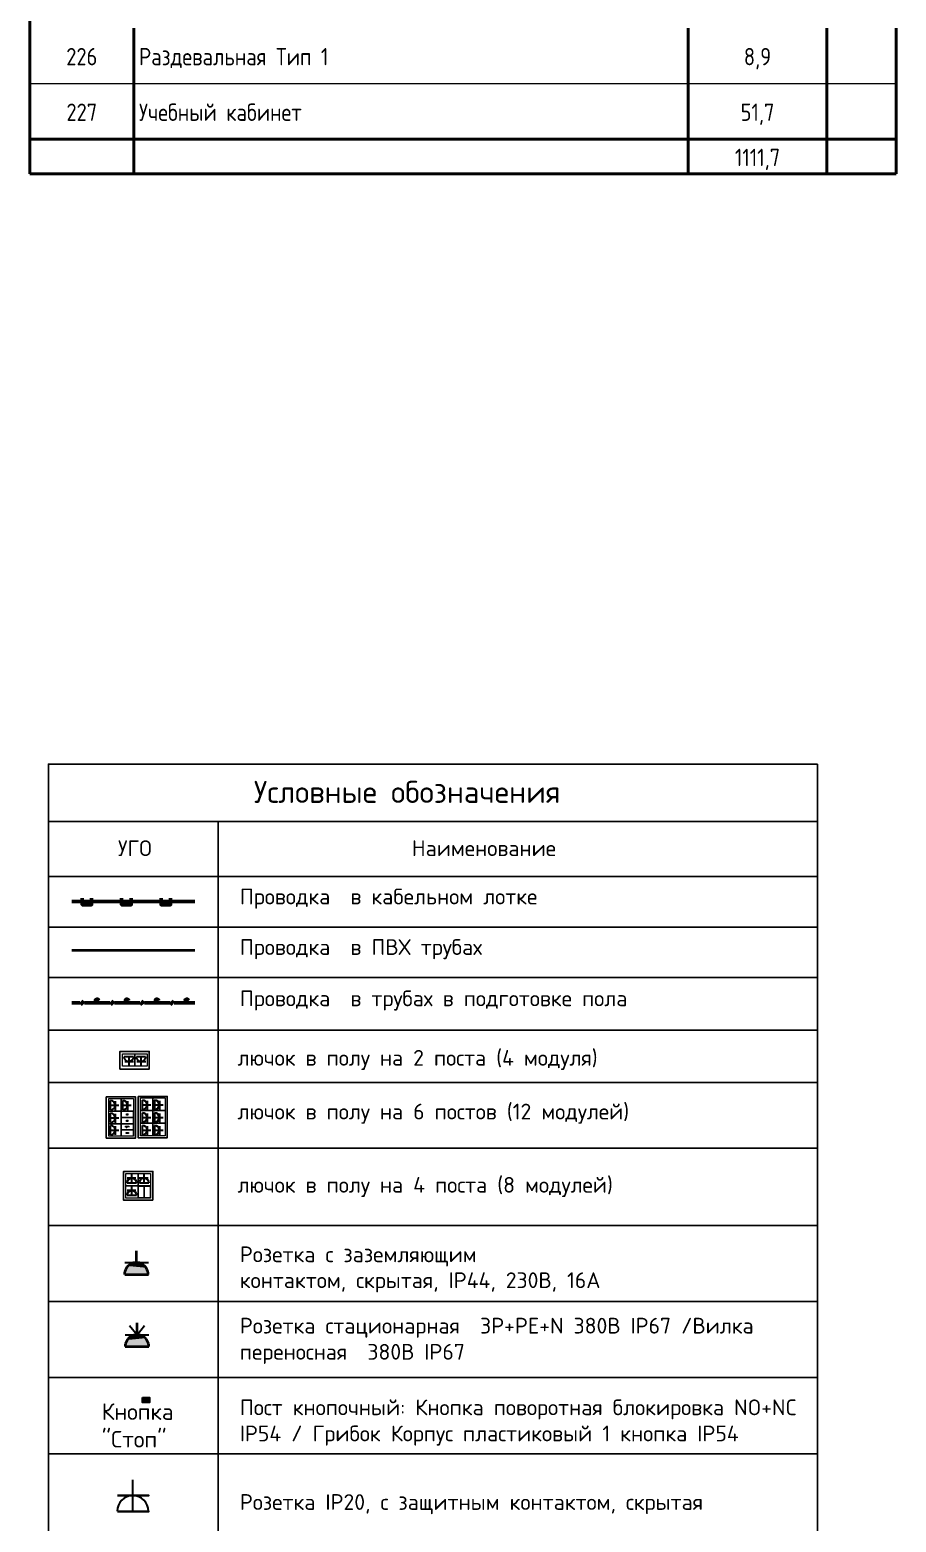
# Model space of a CAD drawing. Header units: millimetres. Extents: x -32 to 417638015, y -35 to 175284279.
# Drawn here: x 416949798 to 416962299, y 175230761 to 175252289 of the extents above; entities that cross this region are included whole.
import ezdxf

# ---------------------------------------------------------------- set-up
doc = ezdxf.new("R2010")
doc.units = ezdxf.units.MM
for name, color, linetype, true_color in [('PDF __ЭМ_В полу', 7, 'Continuous', 0x952500), ('PDF __ЭМ_Лоток', 7, 'Continuous', 0x0000b8), ('PDF __ЭМ_розетки', 7, 'Continuous', 0x0000dd), ('PDF __ЭМ_Розетки комп', 7, 'Continuous', 0x545454), ('PDF _ЭОМ _розетки', 7, 'Continuous', 0xeb0000)]:
    doc.layers.add(name, color=color, linetype=linetype, true_color=true_color)
for name, color, linetype in [('PDF __ЭМ_гофра', 5, 'Continuous'), ('PDF __ЭМ_Розетки быт', 5, 'Continuous'), ('PDF _SHTAMPS', 7, 'Continuous'), ('PDF _СС_розетки', 7, 'Continuous'), ('PDF _Текст', 7, 'Continuous'), ('ВНУТРЯНКА', 1, 'Continuous')]:
    doc.layers.add(name, color=color, linetype=linetype)
for name, color, linetype, lineweight in [('Графика', 7, 'Continuous', 20), ('Электро', 250, 'Continuous', 25), ('ЭОМ_Кабель для СУП', 150, 'Continuous', 9)]:
    doc.layers.add(name, color=color, linetype=linetype, lineweight=lineweight)
doc.layers.add('Линии', color=7, linetype='Continuous', lineweight=9, true_color=0x00a600)
doc.styles.add('ELine', font='txt.shx')
doc.styles.add('GOST Common_11', font='GOST_Common.ttf', dxfattribs={"width": 0.9, "height": 2.5})
doc.styles.add('PDF ISOCPEUR', font='isocpeur.ttf')
doc.linetypes.add('TRAY', pattern='A,12.119257,["_",ELine,S=4.5,R=90,X=0,Y=-1.555839],0.750382,["_",ELine,S=4.5,R=0,X=0,Y=-0.805849],1.314849,["_",ELine,S=4.5,R=0,X=0,Y=-0.805849],2.250029,["_",ELine,S=4.5,R=90,X=0,Y=-1.555839],13.565483', length=30)

# ---------------------------------------------------------------- blocks, each defined once
blk = doc.blocks.new('Блок из 6 розеток .')
at = {"layer": 'PDF _СС_розетки', "linetype": 'Continuous', "lineweight": 20, "transparency": 33554687}
for points in [[(-391, 566), (-213, 566), (-213, 388), (-391, 388)], [(-391, 388), (-213, 388), (-213, 205), (-391, 205)], [(-391, 388), (-213, 388), (-213, 205), (-391, 205)], [(-391, 205), (-213, 205), (-213, 22), (-391, 22)]]:
    blk.add_lwpolyline(points, close=True, dxfattribs=at)
at = {"layer": 'PDF _ЭОМ _розетки', "color": 3, "linetype": 'Continuous', "lineweight": 25, "transparency": 33554687}
blk.add_lwpolyline([(0, 0), (-422, 0), (-422, 596), (0, 596)], close=True, dxfattribs=at)
at = {"layer": 'PDF _ЭОМ _розетки', "color": 7, "linetype": 'Continuous', "lineweight": 20, "transparency": 33554687}
for points in [[(-36, 388), (-213, 388), (-213, 566), (-36, 566)], [(-36, 205), (-213, 205), (-213, 388), (-36, 388)], [(-36, 22), (-213, 22), (-213, 205), (-36, 205)]]:
    blk.add_lwpolyline(points, close=True, dxfattribs=at)
at = {"layer": 'ВНУТРЯНКА', "color": 5, "lineweight": 30, "ltscale": 100, "transparency": 33554687}
for p, q in [((-307, 428), (-307, 555)), ((-307, 428), (-307, 555)), ((-129, 428), (-129, 555)), ((-129, 428), (-129, 555)), ((-307, 245), (-307, 373)), ((-307, 245), (-307, 373)), ((-129, 245), (-129, 373)), ((-129, 245), (-129, 373)), ((-307, 62), (-307, 190)), ((-307, 62), (-307, 190)), ((-129, 62), (-129, 190)), ((-129, 62), (-129, 190))]:
    blk.add_line(p, q, dxfattribs=at)
at = {"layer": 'Электро', "color": 5, "lineweight": 30, "transparency": 33554687}
for p, q in [((-240, 486), (-360, 486)), ((-240, 486), (-360, 486)), ((-240, 554), (-240, 419)), ((-240, 554), (-240, 419)), ((-62, 486), (-182, 486)), ((-62, 486), (-182, 486)), ((-62, 554), (-62, 419)), ((-62, 554), (-62, 419)), ((-240, 304), (-360, 304)), ((-240, 304), (-360, 304)), ((-240, 371), (-240, 236)), ((-240, 371), (-240, 236)), ((-62, 304), (-182, 304)), ((-62, 304), (-182, 304)), ((-62, 371), (-62, 236)), ((-62, 371), (-62, 236)), ((-240, 121), (-360, 121)), ((-240, 121), (-360, 121)), ((-240, 188), (-240, 53)), ((-240, 188), (-240, 53)), ((-62, 121), (-182, 121)), ((-62, 121), (-182, 121)), ((-62, 188), (-62, 53)), ((-62, 188), (-62, 53))]:
    blk.add_line(p, q, dxfattribs=at)
for centre in [(-240, 486), (-239, 486), (-62, 486), (-62, 486), (-240, 304), (-239, 304), (-62, 304), (-62, 304), (-240, 121), (-239, 121), (-62, 121), (-62, 121)]:
    blk.add_ellipse(centre, major_axis=(47.6, 47.6), ratio=1, start_param=0.787621, end_param=3.924768, dxfattribs=at)
blk = doc.blocks.new('Люк на 2 места')
at = {"layer": 'PDF _ЭОМ _розетки', "color": 3, "linetype": 'Continuous', "lineweight": 25, "transparency": 33554687}
blk.add_lwpolyline([(0, 255), (0, 0), (-422, 0), (-422, 255)], close=True, dxfattribs=at)
at = {"layer": 'PDF _ЭОМ _розетки', "color": 7, "linetype": 'Continuous', "lineweight": 20, "transparency": 33554687}
for points in [[(-213, 215), (-213, 37), (-391, 37), (-391, 215)], [(-36, 215), (-36, 37), (-213, 37), (-213, 215)]]:
    blk.add_lwpolyline(points, close=True, dxfattribs=at)
at = {"layer": 'ВНУТРЯНКА', "color": 5, "lineweight": 30, "ltscale": 100, "transparency": 33554687}
for p, q in [((-244, 147), (-372, 147)), ((-68, 147), (-195, 147))]:
    blk.add_line(p, q, dxfattribs=at)
at = {"layer": 'Электро', "color": 5, "lineweight": 30, "transparency": 33554687}
for p, q in [((-370, 80), (-236, 80)), ((-303, 80), (-303, 200)), ((-194, 80), (-59, 80)), ((-126, 80), (-126, 200))]:
    blk.add_line(p, q, dxfattribs=at)
at = {"layer": 'Электро', "color": 5, "lineweight": 30, "transparency": 33554687, "extrusion": (0, 0, -1)}
for centre in [(-303, 80), (-126, 80)]:
    blk.add_ellipse(centre, major_axis=(-47.6, -47.6), ratio=1, start_param=0.787621, end_param=3.924768, dxfattribs=at)
blk = doc.blocks.new('розетк для люка')
at = {"layer": 'ВНУТРЯНКА', "color": 5, "lineweight": 30, "ltscale": 100, "transparency": 33554687}
blk.add_line((-67, -59), (-67, 69), dxfattribs=at)
at = {"layer": 'Электро', "color": 5, "lineweight": 30, "transparency": 33554687}
for p, q in [((0, 0), (-120, 0)), ((0, 67), (0, -67))]:
    blk.add_line(p, q, dxfattribs=at)
blk.add_ellipse((0, 0), major_axis=(47.6, 47.6), ratio=1, start_param=0.787621, end_param=3.924768, dxfattribs=at)
blk = doc.blocks.new('Люк на 6 мест')
h = blk.add_hatch(color=256)
h.dxf.hatch_style = 1
h.paths.add_polyline_path([(-324, 435), (-324, 435), (-313, 443), (-289, 443), (-279, 435), (-279, 435), (-279, 423), (-324, 423)])
h = blk.add_hatch(color=256)
h.dxf.hatch_style = 1
h.paths.add_polyline_path([(-285, 516), (-285, 527), (-319, 527), (-319, 516)])
h = blk.add_hatch(color=256)
h.dxf.hatch_style = 1
h.paths.add_polyline_path([(-312, 335), (-312, 342), (-317, 342), (-317, 347), (-312, 347), (-312, 354), (-293, 354), (-292, 335)])
h = blk.add_hatch(color=256)
h.dxf.hatch_style = 1
h.paths.add_polyline_path([(-311, 243), (-311, 250), (-317, 250), (-317, 256), (-311, 256), (-311, 262), (-292, 262), (-292, 243)])
for p, q in [((-324, 423), (-324, 435)), ((-324, 435), (-324, 435)), ((-289, 443), (-297, 443)), ((-297, 443), (-297, 435)), ((-289, 435), (-289, 443)), ((-289, 435), (-279, 435)), ((-279, 435), (-279, 423)), ((-279, 423), (-324, 423))]:
    blk.add_line(p, q)
for points in [[(-215, 477), (-388, 477), (-388, 566), (-215, 566)], [(-215, 388), (-388, 388), (-388, 477), (-215, 477)], [(-285, 527), (-285, 516), (-319, 516), (-319, 527)], [(-216, 205), (-389, 205), (-388, 299), (-215, 299)], [(-215, 299), (-388, 299), (-388, 388), (-215, 388)]]:
    blk.add_lwpolyline(points, close=True)
for points in [[(-312, 347), (-317, 347), (-317, 342), (-312, 342)], [(-311, 256), (-317, 256), (-317, 250), (-311, 250)], [(-293, 354), (-292, 335), (-312, 335), (-312, 342)], [(-312, 347), (-312, 354), (-293, 354)], [(-292, 262), (-292, 243), (-311, 243), (-311, 250)], [(-311, 256), (-311, 262), (-292, 262)]]:
    blk.add_lwpolyline(points)
at = {"layer": 'PDF _СС_розетки', "linetype": 'Continuous', "lineweight": 20, "transparency": 33554687}
for points in [[(-391, 566), (-213, 566), (-213, 388), (-391, 388)], [(-391, 388), (-213, 388), (-213, 205), (-391, 205)], [(-391, 388), (-213, 388), (-213, 205), (-391, 205)], [(-391, 205), (-213, 205), (-213, 22), (-391, 22)]]:
    blk.add_lwpolyline(points, close=True, dxfattribs=at)
at = {"layer": 'PDF _ЭОМ _розетки', "color": 3, "linetype": 'Continuous', "lineweight": 25, "transparency": 33554687}
blk.add_lwpolyline([(0, 0), (-422, 0), (-422, 596), (0, 596)], close=True, dxfattribs=at)
at = {"layer": 'PDF _ЭОМ _розетки', "color": 7, "linetype": 'Continuous', "lineweight": 20, "transparency": 33554687}
for points in [[(-36, 388), (-213, 388), (-213, 566), (-36, 566)], [(-36, 205), (-213, 205), (-213, 388), (-36, 388)], [(-36, 22), (-213, 22), (-213, 205), (-36, 205)]]:
    blk.add_lwpolyline(points, close=True, dxfattribs=at)
at = {"layer": 'ВНУТРЯНКА', "color": 5, "lineweight": 30, "ltscale": 100, "transparency": 33554687}
for p, q in [((-129, 245), (-129, 373)), ((-129, 245), (-129, 373)), ((-307, 62), (-307, 190)), ((-307, 62), (-307, 190)), ((-129, 62), (-129, 190))]:
    blk.add_line(p, q, dxfattribs=at)
at = {"layer": 'ВНУТРЯНКА', "color": 1, "lineweight": 30, "ltscale": 100, "transparency": 33554687}
blk.add_line((-129, 62), (-129, 190), dxfattribs=at)
at = {"layer": 'Электро', "color": 5, "lineweight": 30, "transparency": 33554687}
for p, q in [((-62, 304), (-182, 304)), ((-62, 304), (-182, 304)), ((-62, 371), (-62, 236)), ((-62, 371), (-62, 236)), ((-240, 121), (-360, 121)), ((-240, 121), (-360, 121)), ((-240, 188), (-240, 53)), ((-62, 121), (-182, 121)), ((-62, 188), (-62, 53))]:
    blk.add_line(p, q, dxfattribs=at)
at = {"layer": 'Электро', "color": 1, "lineweight": 30, "transparency": 33554687}
for p, q in [((-240, 188), (-240, 53)), ((-62, 121), (-182, 121)), ((-62, 188), (-62, 53))]:
    blk.add_line(p, q, dxfattribs=at)
at = {"layer": 'Электро', "color": 5, "lineweight": 30, "transparency": 33554687}
for centre in [(-62, 304), (-62, 304), (-240, 121), (-239, 121), (-62, 121)]:
    blk.add_ellipse(centre, major_axis=(47.6, 47.6), ratio=1, start_param=0.787621, end_param=3.924768, dxfattribs=at)
at = {"layer": 'Электро', "color": 1, "lineweight": 30, "transparency": 33554687}
blk.add_ellipse((-62, 121), major_axis=(47.6, 47.6), ratio=1, start_param=0.787621, end_param=3.924768, dxfattribs=at)
at = {"color": 5, "linetype": 'TRAY', "lineweight": 53, "transparency": 33554687}
blk.add_blockref('розетк для люка', (-62, 480), dxfattribs=at)
blk = doc.blocks.new('Блок из 4 розеток')
for points in [[(-209, 203), (-124, 203), (-124, 34), (-209, 34)], [(-124, 203), (-39, 203), (-39, 34), (-124, 34)]]:
    blk.add_lwpolyline(points, close=True)
at = {"layer": 'PDF _ЭОМ _розетки', "color": 3, "linetype": 'Continuous', "lineweight": 25, "transparency": 33554687}
blk.add_lwpolyline([(0, 0), (-422, 0), (-422, 415), (0, 415)], close=True, dxfattribs=at)
at = {"layer": 'PDF _ЭОМ _розетки', "color": 7, "linetype": 'Continuous', "lineweight": 20, "transparency": 33554687}
for points in [[(-213, 385), (-213, 207), (-391, 207), (-391, 385)], [(-36, 385), (-36, 207), (-213, 207), (-213, 385)], [(-213, 207), (-213, 29), (-391, 29), (-391, 207)], [(-36, 207), (-36, 29), (-213, 29), (-213, 207)]]:
    blk.add_lwpolyline(points, close=True, dxfattribs=at)
at = {"layer": 'ВНУТРЯНКА', "color": 5, "lineweight": 30, "ltscale": 100, "transparency": 33554687}
for p, q in [((-244, 317), (-372, 317)), ((-68, 317), (-195, 317)), ((-244, 139), (-372, 139))]:
    blk.add_line(p, q, dxfattribs=at)
at = {"layer": 'Электро', "color": 5, "lineweight": 30, "transparency": 33554687}
for p, q in [((-370, 250), (-236, 250)), ((-303, 250), (-303, 370)), ((-194, 250), (-59, 250)), ((-126, 250), (-126, 370)), ((-370, 72), (-236, 72)), ((-303, 72), (-303, 192))]:
    blk.add_line(p, q, dxfattribs=at)
at = {"layer": 'Электро', "color": 5, "lineweight": 30, "transparency": 33554687, "extrusion": (0, 0, -1)}
for centre in [(-303, 250), (-126, 250), (-303, 72)]:
    blk.add_ellipse(centre, major_axis=(-47.6, -47.6), ratio=1, start_param=0.787621, end_param=3.924768, dxfattribs=at)

msp = doc.modelspace()

# ---------------------------------------------------------------- linework, layer by layer
at = {"layer": 'PDF __ЭМ_В полу', "lineweight": 60}
for points in [[(416950406, 175238254), (416950520, 175238254)], [(416950579, 175238275), (416950554, 175238254), (416950529, 175238228)], [(416950588, 175238254), (416950770, 175238254), (416950952, 175238254)], [(416951011, 175238275), (416950986, 175238254), (416950960, 175238228)], [(416951020, 175238254), (416951202, 175238254), (416951384, 175238254)], [(416951443, 175238275), (416951418, 175238254), (416951392, 175238228)], [(416951451, 175238254), (416951634, 175238254), (416951816, 175238254)], [(416951875, 175238275), (416951849, 175238254), (416951824, 175238228)], [(416951883, 175238254), (416952065, 175238254), (416952180, 175238254)]]:
    msp.add_lwpolyline(points, dxfattribs=at)
for centre in [(416950768, 175238285), (416951200, 175238285), (416951631, 175238285), (416952063, 175238285)]:
    msp.add_circle(centre, 23.3, dxfattribs=at)
at = {"layer": 'PDF __ЭМ_гофра', "lineweight": 40}
msp.add_lwpolyline([(416950406, 175239012), (416952180, 175239012)], dxfattribs=at)
at = {"layer": 'PDF __ЭМ_Лоток', "lineweight": 60}
for points in [[(416950406, 175239714), (416950554, 175239714), (416950554, 175239761)], [(416950689, 175239761), (416950689, 175239714), (416950689, 175239668), (416950622, 175239668), (416950554, 175239668), (416950554, 175239714), (416950622, 175239714), (416950668, 175239714), (416950897, 175239714), (416951121, 175239714), (416951121, 175239761)], [(416951261, 175239761), (416951261, 175239714), (416951261, 175239668), (416951189, 175239668), (416951121, 175239668), (416951121, 175239714), (416951189, 175239714), (416951236, 175239714), (416951464, 175239714), (416951693, 175239714), (416951693, 175239761)], [(416951828, 175239761), (416951828, 175239714), (416951828, 175239668), (416951761, 175239668), (416951693, 175239668), (416951693, 175239714), (416951761, 175239714), (416951803, 175239714), (416952031, 175239714), (416952180, 175239714)]]:
    msp.add_lwpolyline(points, dxfattribs=at)
at = {"layer": 'PDF __ЭМ_розетки', "lineweight": 30}
for points in [[(416951286, 175230916), (416951286, 175231145), (416951286, 175231369)], [(416951286, 175230916), (416951286, 175231145)], [(416951062, 175230916), (416951515, 175230916), (416951062, 175230916)]]:
    msp.add_lwpolyline(points, dxfattribs=at)
msp.add_lwpolyline([(416951062, 175231145), (416951515, 175231145)], close=True, dxfattribs=at)
msp.add_arc((416951284, 175230918), 226, 0.0003, 179.9997, dxfattribs=at)
at = {"layer": 'PDF __ЭМ_Розетки быт', "lineweight": 40}
for points in [[(416951337, 175234506), (416951337, 175234675)], [(416951168, 175234332), (416951511, 175234332)]]:
    msp.add_lwpolyline(points, dxfattribs=at)
at = {"layer": 'PDF __ЭМ_Розетки быт', "lineweight": 30}
msp.add_lwpolyline([(416951168, 175234506), (416951511, 175234506)], dxfattribs=at)
at = {"layer": 'PDF __ЭМ_Розетки быт', "color": 5, "lineweight": 30}
for points in [[(416951451, 175233591), (416951346, 175233460), (416951236, 175233591)], [(416951515, 175233460), (416951172, 175233460)]]:
    msp.add_lwpolyline(points, dxfattribs=at)
at = {"layer": 'PDF __ЭМ_Розетки быт', "color": 5, "lineweight": 40}
for points in [[(416951346, 175233460), (416951346, 175233634)], [(416951515, 175233291), (416951172, 175233291)]]:
    msp.add_lwpolyline(points, dxfattribs=at)
at = {"layer": 'PDF __ЭМ_Розетки быт', "lineweight": 40}
msp.add_arc((416951335, 175234334), 171, 359.9992, 180.0008, dxfattribs=at)
at = {"layer": 'PDF __ЭМ_Розетки быт', "color": 5, "lineweight": 40}
msp.add_arc((416951344, 175233293), 171, 359.9992, 180.0008, dxfattribs=at)
at = {"layer": 'PDF __ЭМ_Розетки быт', "transparency": 33554559}
for points in [[(416951168, 175234332), (416951511, 175234332), (416951172, 175234366)], [(416951172, 175234366), (416951507, 175234366), (416951181, 175234400)], [(416951511, 175234332), (416951172, 175234366), (416951507, 175234366)], [(416951181, 175234400), (416951498, 175234400), (416951197, 175234430)], [(416951507, 175234366), (416951181, 175234400), (416951498, 175234400)], [(416951197, 175234430), (416951481, 175234430), (416951219, 175234455)], [(416951498, 175234400), (416951197, 175234430), (416951481, 175234430)], [(416951219, 175234455), (416951460, 175234455), (416951244, 175234476)], [(416951481, 175234430), (416951219, 175234455), (416951460, 175234455)], [(416951244, 175234476), (416951435, 175234476), (416951274, 175234493)], [(416951460, 175234455), (416951244, 175234476), (416951435, 175234476)], [(416951405, 175234493), (416951274, 175234493), (416951308, 175234502)], [(416951435, 175234476), (416951274, 175234493), (416951405, 175234493)], [(416951371, 175234502), (416951308, 175234502), (416951337, 175234506)], [(416951405, 175234493), (416951371, 175234502), (416951308, 175234502)]]:
    msp.add_solid(points, dxfattribs=at)
at = {"layer": 'PDF __ЭМ_Розетки быт', "color": 5, "transparency": 33554559}
for points in [[(416951515, 175233291), (416951172, 175233291), (416951511, 175233325)], [(416951172, 175233291), (416951511, 175233325), (416951176, 175233325)], [(416951511, 175233325), (416951176, 175233325), (416951502, 175233359)], [(416951176, 175233325), (416951502, 175233359), (416951185, 175233359)], [(416951502, 175233359), (416951185, 175233359), (416951485, 175233388)], [(416951185, 175233359), (416951485, 175233388), (416951202, 175233388)], [(416951485, 175233388), (416951202, 175233388), (416951464, 175233414)], [(416951202, 175233388), (416951464, 175233414), (416951223, 175233414)], [(416951464, 175233414), (416951223, 175233414), (416951439, 175233435)], [(416951223, 175233414), (416951439, 175233435), (416951248, 175233435)], [(416951439, 175233435), (416951248, 175233435), (416951409, 175233448)], [(416951248, 175233435), (416951409, 175233448), (416951278, 175233448)], [(416951278, 175233448), (416951312, 175233460), (416951375, 175233460)], [(416951278, 175233448), (416951409, 175233448), (416951375, 175233460)], [(416951312, 175233460), (416951375, 175233460), (416951346, 175233460)]]:
    msp.add_solid(points, dxfattribs=at)
at = {"layer": 'PDF __ЭМ_Розетки комп', "color": 5, "lineweight": 30}
msp.add_lwpolyline([(416951423, 175232558), (416951525, 175232558), (416951525, 175232486), (416951423, 175232486)], close=True, dxfattribs=at)
at = {"layer": 'PDF __ЭМ_Розетки комп', "lineweight": 0}
for points in [[(416951448, 175232507), (416951440, 175232507), (416951448, 175232507)], [(416951495, 175232550), (416951453, 175232550), (416951495, 175232550)], [(416951495, 175232550), (416951474, 175232550), (416951495, 175232550)], [(416951495, 175232495), (416951482, 175232495), (416951495, 175232495)], [(416951499, 175232546), (416951487, 175232546), (416951499, 175232546)], [(416951499, 175232499), (416951491, 175232499), (416951499, 175232499)], [(416951503, 175232507), (416951499, 175232507), (416951503, 175232507)]]:
    msp.add_lwpolyline(points, dxfattribs=at)
at = {"layer": 'PDF __ЭМ_Розетки комп', "color": 5, "lineweight": 25}
for radius in [36, 27.5]:
    msp.add_circle((416951472, 175232522), radius, dxfattribs=at)
at = {"layer": 'PDF __ЭМ_Розетки комп', "transparency": 33554559}
for points in [[(416951444, 175232537), (416951448, 175232533), (416951440, 175232533)], [(416951440, 175232533), (416951448, 175232533), (416951448, 175232533)], [(416951448, 175232533), (416951448, 175232533), (416951440, 175232533)], [(416951448, 175232533), (416951440, 175232533), (416951448, 175232529)], [(416951440, 175232533), (416951448, 175232529), (416951440, 175232529)], [(416951440, 175232529), (416951448, 175232529), (416951448, 175232529)], [(416951448, 175232529), (416951448, 175232529), (416951440, 175232529)], [(416951448, 175232529), (416951440, 175232529), (416951444, 175232520)], [(416951440, 175232529), (416951444, 175232520), (416951440, 175232520)], [(416951444, 175232520), (416951440, 175232520), (416951448, 175232516)], [(416951440, 175232520), (416951448, 175232516), (416951440, 175232516)], [(416951440, 175232516), (416951448, 175232516), (416951448, 175232516)], [(416951448, 175232516), (416951448, 175232516), (416951440, 175232516)], [(416951448, 175232516), (416951440, 175232516), (416951448, 175232512)], [(416951440, 175232516), (416951448, 175232512), (416951440, 175232512)], [(416951448, 175232512), (416951440, 175232512), (416951448, 175232507)], [(416951440, 175232512), (416951448, 175232507), (416951440, 175232507)], [(416951440, 175232507), (416951448, 175232507), (416951444, 175232507)], [(416951448, 175232546), (416951453, 175232541), (416951444, 175232541)], [(416951444, 175232541), (416951453, 175232541), (416951453, 175232541)], [(416951453, 175232541), (416951453, 175232541), (416951444, 175232541)], [(416951453, 175232541), (416951444, 175232541), (416951448, 175232537)], [(416951444, 175232541), (416951448, 175232537), (416951444, 175232537)], [(416951448, 175232537), (416951444, 175232537), (416951448, 175232533)], [(416951448, 175232507), (416951444, 175232507), (416951453, 175232503)], [(416951444, 175232507), (416951453, 175232503), (416951444, 175232503)], [(416951444, 175232503), (416951453, 175232503), (416951453, 175232503)], [(416951453, 175232503), (416951453, 175232503), (416951444, 175232503)], [(416951453, 175232503), (416951444, 175232503), (416951457, 175232499)], [(416951444, 175232503), (416951457, 175232499), (416951448, 175232499)], [(416951453, 175232550), (416951461, 175232546), (416951448, 175232546)], [(416951457, 175232546), (416951457, 175232546), (416951448, 175232546)], [(416951457, 175232546), (416951448, 175232546), (416951461, 175232546)], [(416951448, 175232546), (416951457, 175232546), (416951457, 175232546)], [(416951457, 175232546), (416951457, 175232546), (416951448, 175232546)], [(416951457, 175232546), (416951448, 175232546), (416951453, 175232541)], [(416951448, 175232499), (416951457, 175232499), (416951457, 175232499)], [(416951457, 175232499), (416951457, 175232499), (416951448, 175232499)], [(416951461, 175232499), (416951461, 175232499), (416951448, 175232499)], [(416951461, 175232499), (416951448, 175232499), (416951457, 175232499)], [(416951461, 175232499), (416951448, 175232499), (416951465, 175232495)], [(416951448, 175232499), (416951465, 175232495), (416951453, 175232495)], [(416951457, 175232554), (416951495, 175232550), (416951453, 175232550)], [(416951453, 175232550), (416951495, 175232550), (416951495, 175232550)], [(416951465, 175232550), (416951465, 175232550), (416951453, 175232550)], [(416951465, 175232550), (416951453, 175232550), (416951470, 175232550)], [(416951465, 175232550), (416951453, 175232550), (416951461, 175232546)], [(416951470, 175232495), (416951470, 175232495), (416951453, 175232495)], [(416951470, 175232495), (416951453, 175232495), (416951465, 175232495)], [(416951453, 175232495), (416951495, 175232495), (416951495, 175232495)], [(416951495, 175232495), (416951495, 175232495), (416951453, 175232495)], [(416951495, 175232495), (416951453, 175232495), (416951487, 175232490)], [(416951453, 175232495), (416951487, 175232490), (416951457, 175232490)], [(416951465, 175232554), (416951487, 175232554), (416951457, 175232554)], [(416951487, 175232554), (416951457, 175232554), (416951495, 175232550)], [(416951487, 175232490), (416951457, 175232490), (416951482, 175232490)], [(416951457, 175232490), (416951482, 175232490), (416951465, 175232490)], [(416951470, 175232554), (416951482, 175232554), (416951465, 175232554)], [(416951482, 175232554), (416951465, 175232554), (416951487, 175232554)], [(416951482, 175232490), (416951465, 175232490), (416951478, 175232486)], [(416951465, 175232490), (416951478, 175232486), (416951470, 175232486)], [(416951478, 175232554), (416951470, 175232554), (416951482, 175232554)], [(416951474, 175232550), (416951495, 175232550), (416951482, 175232550)], [(416951482, 175232495), (416951495, 175232495), (416951474, 175232495)], [(416951495, 175232550), (416951482, 175232550), (416951495, 175232546)], [(416951482, 175232550), (416951495, 175232546), (416951487, 175232546)], [(416951487, 175232499), (416951495, 175232495), (416951482, 175232495)], [(416951499, 175232546), (416951499, 175232546), (416951487, 175232546)], [(416951499, 175232546), (416951487, 175232546), (416951495, 175232546)], [(416951487, 175232546), (416951499, 175232546), (416951491, 175232546)], [(416951491, 175232499), (416951499, 175232499), (416951487, 175232499)], [(416951495, 175232499), (416951495, 175232499), (416951487, 175232499)], [(416951495, 175232499), (416951487, 175232499), (416951499, 175232499)], [(416951495, 175232499), (416951487, 175232499), (416951495, 175232495)], [(416951499, 175232546), (416951491, 175232546), (416951503, 175232541)], [(416951491, 175232546), (416951503, 175232541), (416951495, 175232541)], [(416951495, 175232503), (416951499, 175232499), (416951491, 175232499)], [(416951495, 175232541), (416951503, 175232541), (416951503, 175232541)], [(416951503, 175232541), (416951503, 175232541), (416951495, 175232541)], [(416951503, 175232541), (416951495, 175232541), (416951503, 175232537)], [(416951495, 175232541), (416951503, 175232537), (416951495, 175232537)], [(416951503, 175232537), (416951495, 175232537), (416951503, 175232533)], [(416951495, 175232537), (416951503, 175232533), (416951499, 175232533)], [(416951499, 175232507), (416951503, 175232507), (416951495, 175232507)], [(416951503, 175232507), (416951495, 175232507), (416951503, 175232503)], [(416951495, 175232507), (416951503, 175232503), (416951495, 175232503)], [(416951495, 175232503), (416951503, 175232503), (416951503, 175232503)], [(416951503, 175232503), (416951503, 175232503), (416951495, 175232503)], [(416951503, 175232503), (416951495, 175232503), (416951499, 175232499)], [(416951508, 175232533), (416951508, 175232533), (416951499, 175232533)], [(416951508, 175232533), (416951499, 175232533), (416951503, 175232533)], [(416951508, 175232533), (416951499, 175232533), (416951508, 175232529)], [(416951499, 175232533), (416951508, 175232529), (416951499, 175232529)], [(416951499, 175232529), (416951508, 175232529), (416951508, 175232529)], [(416951508, 175232529), (416951508, 175232529), (416951499, 175232529)], [(416951508, 175232529), (416951499, 175232529), (416951508, 175232520)], [(416951499, 175232529), (416951508, 175232520), (416951499, 175232520)], [(416951508, 175232520), (416951499, 175232520), (416951508, 175232516)], [(416951499, 175232520), (416951508, 175232516), (416951499, 175232516)], [(416951499, 175232516), (416951508, 175232516), (416951508, 175232516)], [(416951508, 175232516), (416951508, 175232516), (416951499, 175232516)], [(416951508, 175232516), (416951499, 175232516), (416951508, 175232512)], [(416951499, 175232516), (416951508, 175232512), (416951499, 175232512)], [(416951508, 175232512), (416951499, 175232512), (416951503, 175232507)], [(416951499, 175232512), (416951503, 175232507), (416951499, 175232507)]]:
    msp.add_solid(points, dxfattribs=at)
at = {"layer": 'PDF __ЭМ_Розетки комп', "color": 1, "transparency": 33554559}
for points in [[(416951448, 175232529), (416951499, 175232520), (416951444, 175232520)], [(416951499, 175232520), (416951444, 175232520), (416951499, 175232516)], [(416951444, 175232520), (416951499, 175232516), (416951448, 175232516)], [(416951453, 175232541), (416951495, 175232537), (416951448, 175232537)], [(416951495, 175232537), (416951448, 175232537), (416951499, 175232533)], [(416951448, 175232537), (416951499, 175232533), (416951448, 175232533)], [(416951499, 175232533), (416951448, 175232533), (416951499, 175232529)], [(416951448, 175232533), (416951499, 175232529), (416951448, 175232529)], [(416951499, 175232529), (416951448, 175232529), (416951499, 175232520)], [(416951499, 175232516), (416951448, 175232516), (416951499, 175232512)], [(416951448, 175232516), (416951499, 175232512), (416951448, 175232512)], [(416951499, 175232512), (416951448, 175232512), (416951495, 175232507)], [(416951448, 175232512), (416951495, 175232507), (416951448, 175232507)], [(416951495, 175232507), (416951448, 175232507), (416951495, 175232503)], [(416951448, 175232507), (416951495, 175232503), (416951453, 175232503)], [(416951457, 175232546), (416951495, 175232541), (416951453, 175232541)], [(416951495, 175232541), (416951453, 175232541), (416951495, 175232537)], [(416951495, 175232503), (416951453, 175232503), (416951491, 175232499)], [(416951453, 175232503), (416951491, 175232499), (416951457, 175232499)], [(416951461, 175232546), (416951491, 175232546), (416951457, 175232546)], [(416951491, 175232546), (416951457, 175232546), (416951495, 175232541)], [(416951491, 175232499), (416951457, 175232499), (416951487, 175232499)], [(416951457, 175232499), (416951487, 175232499), (416951461, 175232499)], [(416951465, 175232550), (416951487, 175232546), (416951461, 175232546)], [(416951487, 175232546), (416951461, 175232546), (416951491, 175232546)], [(416951487, 175232499), (416951461, 175232499), (416951482, 175232495)], [(416951461, 175232499), (416951482, 175232495), (416951465, 175232495)], [(416951470, 175232550), (416951482, 175232550), (416951465, 175232550)], [(416951482, 175232550), (416951465, 175232550), (416951487, 175232546)], [(416951482, 175232495), (416951465, 175232495), (416951474, 175232495)], [(416951465, 175232495), (416951474, 175232495), (416951470, 175232495)], [(416951474, 175232550), (416951470, 175232550), (416951482, 175232550)]]:
    msp.add_solid(points, dxfattribs=at)
at = {"layer": 'PDF _SHTAMPS', "lineweight": 25}
for points in [[(416950067, 175227327), (416950067, 175229330), (416950067, 175241696), (416961163, 175241696)], [(416961163, 175241696), (416961163, 175227327)], [(416950067, 175240866), (416961163, 175240866)], [(416952518, 175240866), (416952518, 175227327)], [(416950067, 175240074), (416961163, 175240074)], [(416950067, 175239346), (416961163, 175239346)], [(416950067, 175238618), (416961163, 175238618)], [(416950067, 175237860), (416961163, 175237860)], [(416950067, 175237102), (416961163, 175237102)], [(416950067, 175236154), (416961163, 175236154)], [(416950067, 175235041), (416961163, 175235041)], [(416950067, 175233944), (416961163, 175233944)], [(416950067, 175232848), (416961163, 175232848)], [(416950067, 175231747), (416961163, 175231747)]]:
    msp.add_lwpolyline(points, dxfattribs=at)
at = {"layer": 'Линии', "color": 7, "lineweight": 50}
for p, q in [((416951298, 175252314), (416951298, 175251512)), ((416959298, 175252314), (416959298, 175251512)), ((416961298, 175252314), (416961298, 175251512)), ((416962298, 175252314), (416962298, 175251512)), ((416951298, 175251512), (416951298, 175250710)), ((416959298, 175251512), (416959298, 175250710)), ((416961298, 175251512), (416961298, 175250710)), ((416962298, 175251512), (416962298, 175250710)), ((416951298, 175250710), (416949798, 175250710)), ((416959298, 175250710), (416951298, 175250710)), ((416951298, 175250710), (416951298, 175250209)), ((416961298, 175250710), (416959298, 175250710)), ((416959298, 175250710), (416959298, 175250209)), ((416962298, 175250710), (416961298, 175250710)), ((416961298, 175250710), (416961298, 175250209)), ((416962298, 175250710), (416962298, 175250209)), ((416962299, 175250209), (416949798, 175250209))]:
    msp.add_line(p, q, dxfattribs=at)
at = {"layer": 'Линии', "color": 7, "lineweight": 20}
for p, q in [((416951298, 175251512), (416949798, 175251512)), ((416959298, 175251512), (416951298, 175251512)), ((416961298, 175251512), (416959298, 175251512)), ((416962298, 175251512), (416961298, 175251512))]:
    msp.add_line(p, q, dxfattribs=at)
at = {"layer": 'Линии', "color": 7, "lineweight": 50}
msp.add_lwpolyline([(416949798, 175262863), (416949798, 175250209)], dxfattribs=at)

# ---------------------------------------------------------------- block references
at = {"layer": 'ЭОМ_Кабель для СУП', "color": 217, "linetype": 'ByBlock', "lineweight": 40, "true_color": 0x93278f, "transparency": 33554687, "rotation": 180}
for name, p in [('Люк на 2 места', (416951099, 175237552)), ('Люк на 6 мест', (416950901, 175236896)), ('Блок из 6 розеток .', (416951360, 175236902))]:
    msp.add_blockref(name, p, dxfattribs=at)
at = {"layer": 'ЭОМ_Кабель для СУП', "color": 217, "linetype": 'ByBlock', "lineweight": 40, "true_color": 0x93278f, "transparency": 33554687}
msp.add_blockref('Блок из 4 розеток', (416951573, 175235405), dxfattribs=at)

# ---------------------------------------------------------------- texts
at = {"layer": 'PDF _Текст', "attachment_point": 4, "style": 'PDF ISOCPEUR'}
for s, insert, char_height in [('Условные обозначения', (416953031, 175241295), 318.13), ('УГО', (416951070, 175240483), 227.2), ('Наименование', (416955308, 175240483), 227.24), ('Проводка  в кабельном лотке', (416952828, 175239755), 227.24), ('Проводка  в ПВХ трубах', (416952828, 175239026), 227.24), ('Проводка  в трубах в подготовке пола', (416952828, 175238286), 227.24), ('{\\C256;\\c0;лючок в полу на 2 поста (4 модуля)}', (416952795, 175237428), 227.24), ('{\\C256;\\c0;лючок в полу на 6 постов (12 модулей)}', (416952795, 175236653), 227.24), ('{\\C256;\\c0;лючок в полу на 4 поста (8 модулей)}', (416952795, 175235596), 227.24), ('Розетка с заземляющим', (416952828, 175234593), 227.24), ('контактом, скрытая, IP44, 230В, 16А', (416952828, 175234220), 227.24), ('Розетка стационарная  3Р+РЕ+N 380В IP67 /Вилка', (416952828, 175233564), 227.24), ('переносная  380В IP67', (416952828, 175233187), 227.24), ('Пост кнопочный: Кнопка поворотная блокировка NO+NC', (416952828, 175232386), 227.24), ('IP54 / Грибок Корпус пластиковый 1 кнопка IP54', (416952828, 175232009), 227.24), ('Розетка IP20, с защитным контактом, скрытая', (416952828, 175231020), 227.24)]:
    msp.add_mtext(s, dxfattribs=dict(at, insert=insert, char_height=char_height))
at = {"layer": 'PDF _Текст', "color": 5, "char_height": 238.6, "attachment_point": 4, "style": 'PDF ISOCPEUR'}
for s, insert in [('Кнопка', (416950835, 175232355)), ('"Стоп"', (416950835, 175231957))]:
    msp.add_mtext(s, dxfattribs=dict(at, insert=insert))
at = {"layer": 'Графика', "char_height": 250, "line_spacing_factor": 1.022761, "style": 'GOST Common_11'}
for s, insert, width, attachment_point in [('226', (416950548, 175252027), 561.18, 2), ('Раздевальная Тип 1', (416951373, 175252027), 3252.41, 1), ('8,9', (416960298, 175252027), 467.65, 2), ('227', (416950548, 175251225), 561.18, 2), ('Учебный кабинет', (416951373, 175251225), 2848.12, 1), ('51,7', (416960298, 175251225), 603.41, 2), ('1111,7', (416960298, 175250573), 823.66, 2)]:
    msp.add_mtext(s, dxfattribs=dict(at, insert=insert, width=width, attachment_point=attachment_point))

doc.saveas('drawing.dxf')
